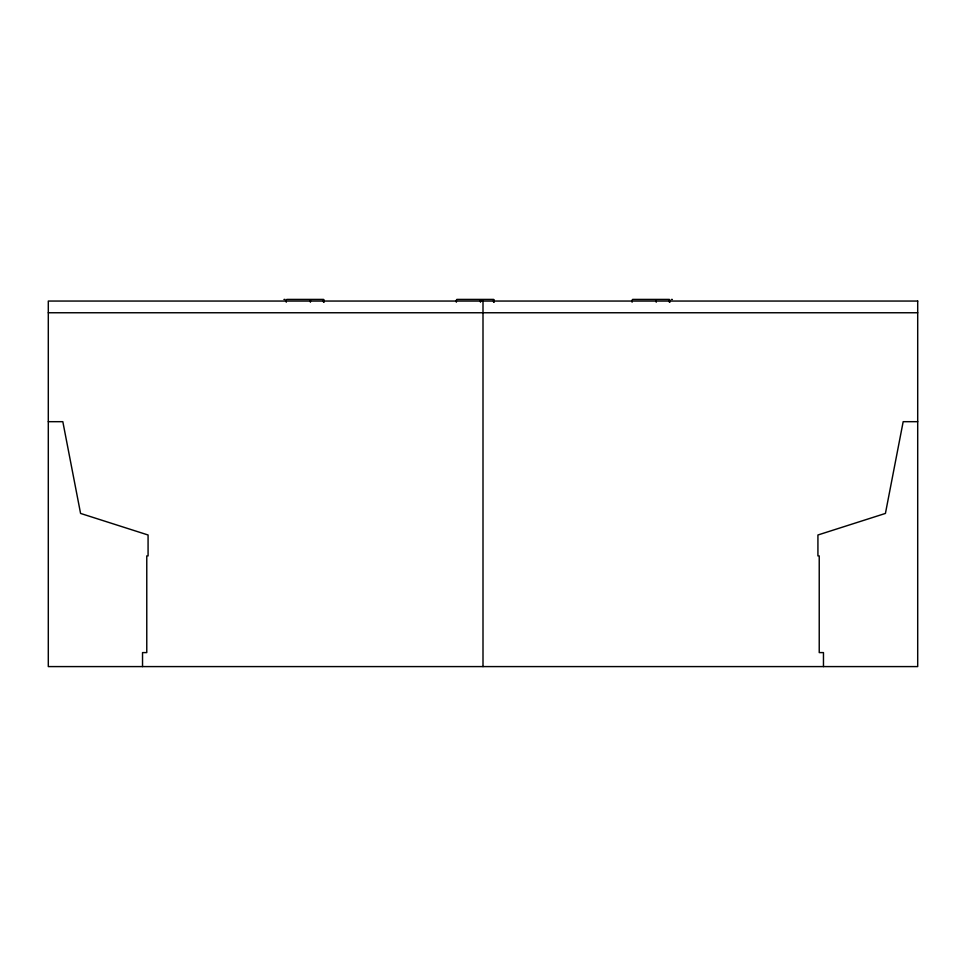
<?xml version="1.0" encoding="UTF-8"?>
<svg xmlns="http://www.w3.org/2000/svg" width="966" height="966" viewBox="0 0 966 966"><rect width="100%" height="100%" fill="white"/><g stroke="black" fill="none" stroke-linecap="round" stroke-linejoin="round"><path stroke-width="1.45" d="M283.944 299.46L285.079 299.412M286.721 299.412L323.598 299.412M456.797 299.412L493.674 299.412M632.561 299.412L669.426 299.412M671.455 299.412L672.396 299.46M48.3 312.755L917.7 312.755M48.3 421.683L62.826 421.683L80.576 513.429L148.076 534.995L148.076 555.909L146.772 555.909L146.772 652.593L142.533 652.593L142.533 666.588M917.7 421.683L903.174 421.683L885.424 513.429L817.924 534.995L817.924 555.909L819.228 555.909L819.228 652.593L823.467 652.593L823.467 666.588M669.885 300.04L669.885 302.213M669.366 300.04L669.366 302.213M656.24 300.04L656.24 302.213M632.102 300.04L632.102 302.213M494.121 300.04L494.121 302.213M493.602 300.04L493.602 302.213M483 301.054L483 666.588M480.476 300.04L480.476 302.213M456.35 300.04L456.35 302.213M324.045 300.04L324.045 302.213M323.525 300.04L323.525 302.213M310.4 300.04L310.4 302.213M286.274 300.04L286.274 302.213M917.7 301.054L48.3 301.054L48.3 666.588L917.7 666.588L917.7 301.054"/></g></svg>
